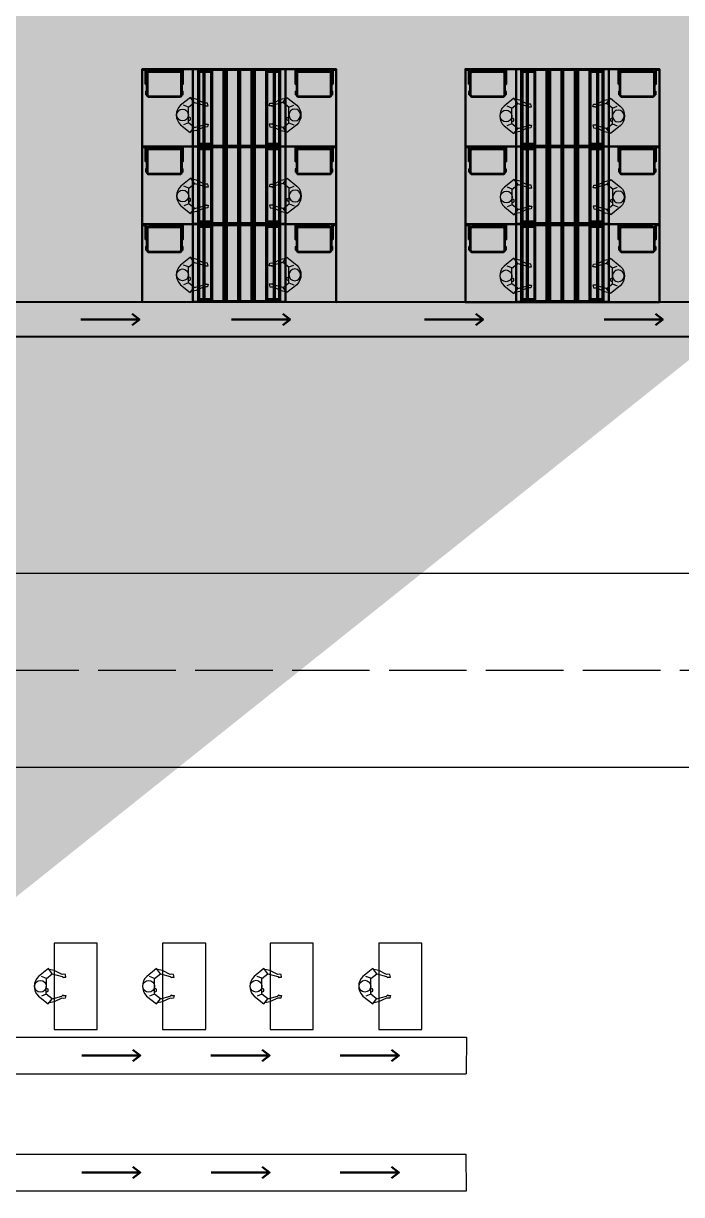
# Model space of a CAD drawing. Header units: millimetres. Extents: x -17739 to 130674, y -21116 to 94884.
# Drawn here: x 58012 to 73285, y 24726 to 51884 of the extents above; entities that cross this region are included whole.
import ezdxf

# ---------------------------------------------------------------- set-up
doc = ezdxf.new("R2010")
doc.units = ezdxf.units.MM
doc.linetypes.add('ACAD_ISO02W100', pattern=[15, 12, -3])
doc.layers.add('AM_0', color=7, linetype='Continuous', lineweight=50)
for name, color, linetype in [('Conveyor', 20, 'Continuous'), ('freecads.com', 7, 'Continuous'), ('Pathways', 50, 'ACAD_ISO02W100'), ('Workstations', 7, 'Continuous')]:
    doc.layers.add(name, color=color, linetype=linetype)
pattern_1 = [(45, (31504.4983, 30162.195), (-2.24506403, 2.24506403), [])]
pattern_2 = [(45, (31504.4983, 28355.3496), (-2.24506403, 2.24506403), [])]
pattern_3 = [(45, (31504.4983, 26560.9537), (-2.24506403, 2.24506403), [])]
pattern_4 = [(45, (39004.4983, 30162.195), (-2.24506403, 2.24506403), [])]
pattern_5 = [(45, (39004.4983, 28355.3496), (-2.24506403, 2.24506403), [])]
pattern_6 = [(45, (39004.4983, 26560.9537), (-2.24506403, 2.24506403), [])]

# ---------------------------------------------------------------- blocks, each defined once
blk = doc.blocks.new('Person Standing 002')
at = {"layer": 'freecads.com'}
for p, q in [((118348.7, 104057.2), (118283.5, 103973)), ((118366.4, 103991), (118349.1, 104032.3)), ((118499.9, 103993.1), (118515.9, 104034.9)), ((118582.8, 103977.7), (118515, 104059.8)), ((118283.5, 103973), (118327.9, 103940.4)), ((118301.4, 103923.4), (118292.4, 103964.9)), ((118335.2, 103857.4), (118300.9, 103923.4)), ((118327.9, 103940.4), (118351.8, 103857.7)), ((118328.4, 103940.5), (118366.9, 103991)), ((118366.4, 103991), (118499.4, 103993)), ((118383, 103991.2), (118391.6, 103974.7)), ((118391.6, 103974.7), (118408.2, 103975)), ((118408.2, 103975), (118416.3, 103991.7)), ((118499.4, 103993), (118539.5, 103943.8)), ((118539.5, 103943.8), (118518.1, 103860.3)), ((118534.8, 103860.5), (118567, 103927.6)), ((118539.5, 103943.8), (118582.8, 103977.7)), ((118567, 103927.6), (118574.7, 103969.3)), ((118333.4, 103845.5), (118335.2, 103857.4)), ((118335.8, 103829.4), (118333.4, 103845.5)), ((118358, 103824.3), (118335.8, 103829.4)), ((118351.8, 103857.7), (118363.6, 103846.9)), ((118363.6, 103846.9), (118357.7, 103846.2)), ((118357.7, 103846.2), (118358, 103824.3)), ((118518.1, 103860.3), (118506.7, 103849.1)), ((118506.7, 103849.1), (118512.7, 103848.7)), ((118512.7, 103848.7), (118513, 103826.8)), ((118513, 103826.8), (118535.1, 103832.5)), ((118537, 103848.7), (118534.8, 103860.5)), ((118535.1, 103832.5), (118537, 103848.7))]:
    blk.add_line(p, q, dxfattribs=at)
blk.add_circle((118432.1, 104041.9), 49.9, dxfattribs=at)
blk.add_arc((118433.1, 103980.4), 114.1, 44.11608, 137.68198, dxfattribs=at)

msp = doc.modelspace()

# ---------------------------------------------------------------- hatches: boundary and pattern name
h = msp.add_hatch()
h.set_pattern_fill('GRAVEL', color=256)
h.set_pattern_definition([(228.0127875, (-27627.5733, -20782.793), (-203.200000016, -228.599999986), [3.4172144, -338.3048364]), (184.969741, (-27629.8593, -20785.333), (304.7999998794, 25.400001447), [5.8640472, -580.540489]), (132.5104471, (-27635.7013, -20785.841), (254.000000107, -279.399999902), [4.1348152, -409.347228]), (267.273689, (-27645.6073, -20792.191), (25.400000053, 507.999999997), [5.3400452, -528.6643743]), (292.8336542, (-27645.8613, -20797.525), (-127.000000011, 304.7999999956), [5.236337, -518.3980775]), (357.273689, (-27643.8293, -20802.351), (-507.999999997, 25.400000053), [5.3400452, -528.6643743]), (37.69424047, (-27638.4953, -20802.605), (-330.1999999854, -254.000000019), [7.0619366, -699.131153]), (72.2553284, (-27632.9073, -20798.287), (177.800000048, 558.799999985), [6.6671952, -660.052566]), (121.4295656, (-27630.8753, -20791.937), (-203.200000029, 330.199999982), [5.35813, -530.455457]), (175.2363583, (-27633.6693, -20787.365), (279.399999996, -25.400000044), [6.1171328, -299.7393695]), (222.3974378, (-27639.7653, -20786.857), (-304.7999999902, -279.4000000106), [7.9107792, -783.167725]), (138.8140748, (-27620.4613, -20792.445), (-177.79999999, 152.400000012), [2.7000454, -267.3056582]), (171.4692344, (-27622.4933, -20790.667), (330.200000009, -50.799999942), [5.1368198, -508.54639]), (225, (-27627.573, -20789.905), (-4e-15, -25.4), [3.5920934, -32.328931]), (203.1985905, (-27629.3513, -20786.857), (127.000000003, 50.79999999), [1.9344132, -191.5062237]), (291.8014095, (-27631.1293, -20787.619), (-25.4, 76.2), [2.7356562, -134.04753]), (30.9637565, (-27630.1133, -20790.159), (76.2, 50.8), [4.4431966, -143.6629815]), (161.565051, (-27626.303, -20787.873), (50.8, -25.4), [3.2128714, -77.108981]), (16.3895403, (-27645.8613, -20787.619), (254, 76.2), [4.50088, -445.5882667]), (70.3461759, (-27641.5433, -20786.349), (-101.60000001, -279.399999997), [3.7759894, -373.8221568]), (293.1985905, (-27626.3033, -20782.793), (-50.79999999, 127.000000004), [3.868801, -189.571836]), (343.6104597, (-27624.7793, -20786.349), (-254.000000005, 76.199999982), [4.50088, -445.5882667]), (339.4439548, (-27645.8613, -20803.367), (-127, 50.8), [4.340352, -212.677343]), (294.7751406, (-27641.7973, -20804.891), (-127.000000151, 279.399999931), [3.6367212, -360.0359338]), (66.8014095, (-27626.0493, -20808.193), (50.79999999, 127.000000003), [3.868801, -189.571836]), (17.3540246, (-27624.5253, -20804.637), (-330.199999993, -101.600000021), [4.2578274, -421.5237598]), (69.4439548, (-27638.4953, -20808.193), (-50.8, -127), [2.170176, -214.847519]), (101.3099325, (-27627.5733, -20808.193), (-25.4, 101.6), [1.295146, -128.2199496]), (165.9637565, (-27627.827, -20806.923), (76.2, -25.4), [5.236337, -99.490546]), (186.009006, (-27632.9073, -20805.653), (253.999999999, 25.400000013), [4.85267, -480.4136486]), (303.6900675, (-27630.113, -20792.445), (-25.4, 50.8), [3.6632388, -87.9177636]), (353.1572266, (-27628.0813, -20795.493), (431.8000000027, -50.7999999774), [6.3955676, -633.1600907]), (60.9453959, (-27621.7313, -20796.255), (-101.600000003, -177.8), [2.6150824, -258.893923]), (90, (-27620.46, -20793.97), (-25.4, 25.4), [1.524, -23.876]), (120.2564372, (-27633.4153, -20804.891), (101.599999988, -177.800000007), [3.5286696, -349.3394077]), (48.0127875, (-27635.1933, -20801.843), (203.200000017, 228.599999985), [6.8344288, -334.887622]), (0, (-27630.62, -20796.763), (25.4, 25.4), [6.604, -18.796]), (325.3048465, (-27624.0173, -20796.763), (254.000000096, -177.799999863), [4.0160956, -397.5931672]), (254.054604, (-27620.7153, -20799.049), (-25.4, -101.6), [3.6982908, -181.2165004]), (207.64597536, (-27621.7313, -20802.605), (-482.600000018, -253.999999966), [6.021451, -596.1246442]), (175.42607874, (-27627.0653, -20805.399), (-330.2, 25.4), [6.3702946, -630.6584646])])
edge = h.paths.add_edge_path()
edge.add_line((-6197, -19436), (-6197, 76756))
edge.add_arc((-4197, 76756), 2000, 90, 180)
edge.add_line((-4197, 78756), (116945, 78756))
at = {"layer": 'AM_0', "true_color": 0x939598}
h = msp.add_hatch(dxfattribs=at)
h.set_pattern_fill('ANSI31', color=252, style=0)
h.set_pattern_definition(pattern_6)
h.paths.add_polyline_path([(62369, 50817), (62369, 49037, 0.414214), (62379, 49027), (63009, 49027, 0.414214), (63019, 49037), (63019, 50817, 0.414214), (63009, 50827), (62379, 50827, 0.414214)])
h.paths.add_polyline_path([(62389, 50797), (62389, 49057, 0.414214), (62399, 49047), (62989, 49047, 0.414214), (62999, 49057), (62999, 50797, 0.414214), (62989, 50807), (62399, 50807, 0.414214)], flags=16)
h.paths.add_polyline_path([(62652, 49047), (62652, 50807), (62732, 50807), (62732, 49047)], flags=0)
h = msp.add_hatch(dxfattribs=at)
h.set_pattern_fill('ANSI31', color=252, style=0)
h.set_pattern_definition(pattern_6)
h.paths.add_polyline_path([(63659, 50827), (63029, 50827, 0.414214), (63019, 50817), (63019, 49037, 0.414214), (63029, 49027), (63659, 49027, 0.414214), (63669, 49037), (63669, 50817, 0.414214)])
h.paths.add_polyline_path([(63639, 50807), (63049, 50807, 0.414214), (63039, 50797), (63039, 49057, 0.414214), (63049, 49047), (63639, 49047, 0.414214), (63649, 49057), (63649, 50797, 0.414214)], flags=16)
h.paths.add_polyline_path([(63386, 49047), (63305, 49047), (63305, 50807), (63386, 50807)], flags=16)
h = msp.add_hatch(dxfattribs=at)
h.set_pattern_fill('ANSI31', color=252, style=0)
h.set_pattern_definition(pattern_3)
h.paths.add_polyline_path([(69869, 50817), (69869, 49037, 0.414214), (69879, 49027), (70509, 49027, 0.414214), (70519, 49037), (70519, 50817, 0.414214), (70509, 50827), (69879, 50827, 0.414214)])
h.paths.add_polyline_path([(69889, 50797), (69889, 49057, 0.414214), (69899, 49047), (70489, 49047, 0.414214), (70499, 49057), (70499, 50797, 0.414214), (70489, 50807), (69899, 50807, 0.414214)], flags=16)
h.paths.add_polyline_path([(70152, 49047), (70152, 50807), (70232, 50807), (70232, 49047)], flags=0)
h = msp.add_hatch(dxfattribs=at)
h.set_pattern_fill('ANSI31', color=252, style=0)
h.set_pattern_definition(pattern_3)
h.paths.add_polyline_path([(71159, 50827), (70529, 50827, 0.414214), (70519, 50817), (70519, 49037, 0.414214), (70529, 49027), (71159, 49027, 0.414214), (71169, 49037), (71169, 50817, 0.414214)])
h.paths.add_polyline_path([(71139, 50807), (70549, 50807, 0.414214), (70539, 50797), (70539, 49057, 0.414214), (70549, 49047), (71139, 49047, 0.414214), (71149, 49057), (71149, 50797, 0.414214)], flags=16)
h.paths.add_polyline_path([(70886, 49047), (70805, 49047), (70805, 50807), (70886, 50807)], flags=16)
h = msp.add_hatch(dxfattribs=at)
h.set_pattern_fill('ANSI31', color=252, style=0)
h.set_pattern_definition(pattern_5)
h.paths.add_polyline_path([(62369, 49023), (62369, 47243, 0.414214), (62379, 47233), (63009, 47233, 0.414214), (63019, 47243), (63019, 49023, 0.414214), (63009, 49033), (62379, 49033, 0.414214)])
h.paths.add_polyline_path([(62389, 49003), (62389, 47263, 0.414214), (62399, 47253), (62989, 47253, 0.414214), (62999, 47263), (62999, 49003, 0.414214), (62989, 49013), (62399, 49013, 0.414214)], flags=16)
h.paths.add_polyline_path([(62652, 47253), (62652, 49013), (62732, 49013), (62732, 47253)], flags=0)
h = msp.add_hatch(dxfattribs=at)
h.set_pattern_fill('ANSI31', color=252, style=0)
h.set_pattern_definition(pattern_5)
h.paths.add_polyline_path([(63659, 49033), (63029, 49033, 0.414214), (63019, 49023), (63019, 47243, 0.414214), (63029, 47233), (63659, 47233, 0.414214), (63669, 47243), (63669, 49023, 0.414214)])
h.paths.add_polyline_path([(63639, 49013), (63049, 49013, 0.414214), (63039, 49003), (63039, 47263, 0.414214), (63049, 47253), (63639, 47253, 0.414214), (63649, 47263), (63649, 49003, 0.414214)], flags=16)
h.paths.add_polyline_path([(63386, 47253), (63305, 47253), (63305, 49013), (63386, 49013)], flags=16)
h = msp.add_hatch(dxfattribs=at)
h.set_pattern_fill('ANSI31', color=252, style=0)
h.set_pattern_definition(pattern_2)
h.paths.add_polyline_path([(69869, 49023), (69869, 47243, 0.414214), (69879, 47233), (70509, 47233, 0.414214), (70519, 47243), (70519, 49023, 0.414214), (70509, 49033), (69879, 49033, 0.414214)])
h.paths.add_polyline_path([(69889, 49003), (69889, 47263, 0.414214), (69899, 47253), (70489, 47253, 0.414214), (70499, 47263), (70499, 49003, 0.414214), (70489, 49013), (69899, 49013, 0.414214)], flags=16)
h.paths.add_polyline_path([(70152, 47253), (70152, 49013), (70232, 49013), (70232, 47253)], flags=0)
h = msp.add_hatch(dxfattribs=at)
h.set_pattern_fill('ANSI31', color=252, style=0)
h.set_pattern_definition(pattern_2)
h.paths.add_polyline_path([(71159, 49033), (70529, 49033, 0.414214), (70519, 49023), (70519, 47243, 0.414214), (70529, 47233), (71159, 47233, 0.414214), (71169, 47243), (71169, 49023, 0.414214)])
h.paths.add_polyline_path([(71139, 49013), (70549, 49013, 0.414214), (70539, 49003), (70539, 47263, 0.414214), (70549, 47253), (71139, 47253, 0.414214), (71149, 47263), (71149, 49003, 0.414214)], flags=16)
h.paths.add_polyline_path([(70886, 47253), (70805, 47253), (70805, 49013), (70886, 49013)], flags=16)
h = msp.add_hatch(dxfattribs=at)
h.set_pattern_fill('ANSI31', color=252, style=0)
h.set_pattern_definition(pattern_4)
h.paths.add_polyline_path([(62369, 47216), (62369, 45436, 0.414214), (62379, 45426), (63009, 45426, 0.414214), (63019, 45436), (63019, 47216, 0.414214), (63009, 47226), (62379, 47226, 0.414214)])
h.paths.add_polyline_path([(62389, 47196), (62389, 45456, 0.414214), (62399, 45446), (62989, 45446, 0.414214), (62999, 45456), (62999, 47196, 0.414214), (62989, 47206), (62399, 47206, 0.414214)], flags=16)
h.paths.add_polyline_path([(62652, 45446), (62652, 47206), (62732, 47206), (62732, 45446)], flags=0)
h = msp.add_hatch(dxfattribs=at)
h.set_pattern_fill('ANSI31', color=252, style=0)
h.set_pattern_definition(pattern_4)
h.paths.add_polyline_path([(63659, 47226), (63029, 47226, 0.414214), (63019, 47216), (63019, 45436, 0.414214), (63029, 45426), (63659, 45426, 0.414214), (63669, 45436), (63669, 47216, 0.414214)])
h.paths.add_polyline_path([(63639, 47206), (63049, 47206, 0.414214), (63039, 47196), (63039, 45456, 0.414214), (63049, 45446), (63639, 45446, 0.414214), (63649, 45456), (63649, 47196, 0.414214)], flags=16)
h.paths.add_polyline_path([(63386, 45446), (63305, 45446), (63305, 47206), (63386, 47206)], flags=16)
h = msp.add_hatch(dxfattribs=at)
h.set_pattern_fill('ANSI31', color=252, style=0)
h.set_pattern_definition(pattern_1)
h.paths.add_polyline_path([(69869, 47216), (69869, 45436, 0.414214), (69879, 45426), (70509, 45426, 0.414214), (70519, 45436), (70519, 47216, 0.414214), (70509, 47226), (69879, 47226, 0.414214)])
h.paths.add_polyline_path([(69889, 47196), (69889, 45456, 0.414214), (69899, 45446), (70489, 45446, 0.414214), (70499, 45456), (70499, 47196, 0.414214), (70489, 47206), (69899, 47206, 0.414214)], flags=16)
h.paths.add_polyline_path([(70152, 45446), (70152, 47206), (70232, 47206), (70232, 45446)], flags=0)
h = msp.add_hatch(dxfattribs=at)
h.set_pattern_fill('ANSI31', color=252, style=0)
h.set_pattern_definition(pattern_1)
h.paths.add_polyline_path([(71159, 47226), (70529, 47226, 0.414214), (70519, 47216), (70519, 45436, 0.414214), (70529, 45426), (71159, 45426, 0.414214), (71169, 45436), (71169, 47216, 0.414214)])
h.paths.add_polyline_path([(71139, 47206), (70549, 47206, 0.414214), (70539, 47196), (70539, 45456, 0.414214), (70549, 45446), (71139, 45446, 0.414214), (71149, 45456), (71149, 47196, 0.414214)], flags=16)
h.paths.add_polyline_path([(70886, 45446), (70805, 45446), (70805, 47206), (70886, 47206)], flags=16)

# ---------------------------------------------------------------- linework, layer by layer
at = {"color": 2}
for p, q in [((32743, 39134), (87797, 39134)), ((32743, 34634), (87797, 34634))]:
    msp.add_line(p, q, dxfattribs=at)
at = {"layer": 'AM_0', "color": 3}
for p, q in [((60771, 50827), (60860, 50827)), ((68271, 50827), (68360, 50827)), ((60879, 50229), (60879, 50724)), ((60889, 50229), (60889, 50724)), ((60929, 50774), (61635, 50774)), ((60929, 50764), (61635, 50764)), ((61675, 50724), (61675, 50229)), ((61685, 50724), (61685, 50229)), ((64353, 50724), (64353, 50229)), ((64363, 50724), (64363, 50229)), ((65109, 50774), (64403, 50774)), ((65109, 50764), (64403, 50764)), ((65149, 50229), (65149, 50724)), ((65159, 50229), (65159, 50724)), ((68379, 50229), (68379, 50724)), ((68389, 50229), (68389, 50724)), ((68429, 50774), (69135, 50774)), ((68429, 50764), (69135, 50764)), ((69175, 50724), (69175, 50229)), ((69185, 50724), (69185, 50229)), ((71853, 50724), (71853, 50229)), ((71863, 50724), (71863, 50229)), ((72609, 50774), (71903, 50774)), ((72609, 50764), (71903, 50764)), ((72649, 50229), (72649, 50724)), ((72659, 50229), (72659, 50724)), ((60859, 50232), (60859, 50307)), ((60861, 50309), (60879, 50309)), ((61702, 50309), (61685, 50309)), ((61705, 50232), (61705, 50307)), ((64333, 50232), (64333, 50307)), ((64335, 50309), (64353, 50309)), ((65176, 50309), (65159, 50309)), ((65179, 50232), (65179, 50307)), ((68359, 50232), (68359, 50307)), ((68361, 50309), (68379, 50309)), ((69202, 50309), (69185, 50309)), ((69205, 50232), (69205, 50307)), ((71833, 50232), (71833, 50307)), ((71835, 50309), (71853, 50309)), ((72676, 50309), (72659, 50309)), ((72679, 50232), (72679, 50307)), ((60879, 50229), (60861, 50229)), ((61635, 50189), (60929, 50189)), ((61635, 50179), (60929, 50179)), ((61685, 50229), (61702, 50229)), ((64353, 50229), (64335, 50229)), ((64403, 50189), (65109, 50189)), ((64403, 50179), (65109, 50179)), ((65159, 50229), (65176, 50229)), ((68379, 50229), (68361, 50229)), ((69135, 50189), (68429, 50189)), ((69135, 50179), (68429, 50179)), ((69185, 50229), (69202, 50229)), ((71853, 50229), (71835, 50229)), ((71903, 50189), (72609, 50189)), ((71903, 50179), (72609, 50179)), ((72659, 50229), (72676, 50229)), ((60771, 49033), (60860, 49033)), ((60879, 48435), (60879, 48930)), ((60889, 48435), (60889, 48930)), ((60929, 48980), (61635, 48980)), ((60929, 48970), (61635, 48970)), ((61675, 48930), (61675, 48435)), ((61685, 48930), (61685, 48435)), ((64353, 48930), (64353, 48435)), ((64363, 48930), (64363, 48435)), ((65109, 48980), (64403, 48980)), ((65109, 48970), (64403, 48970)), ((65149, 48435), (65149, 48930)), ((65159, 48435), (65159, 48930)), ((68271, 49033), (68360, 49033)), ((68379, 48435), (68379, 48930)), ((68389, 48435), (68389, 48930)), ((68429, 48980), (69135, 48980)), ((68429, 48970), (69135, 48970)), ((69175, 48930), (69175, 48435)), ((69185, 48930), (69185, 48435)), ((71853, 48930), (71853, 48435)), ((71863, 48930), (71863, 48435)), ((72609, 48980), (71903, 48980)), ((72609, 48970), (71903, 48970)), ((72649, 48435), (72649, 48930)), ((72659, 48435), (72659, 48930)), ((60859, 48438), (60859, 48513)), ((60861, 48515), (60879, 48515)), ((60879, 48435), (60861, 48435)), ((61635, 48395), (60929, 48395)), ((61635, 48385), (60929, 48385)), ((61702, 48515), (61685, 48515)), ((61685, 48435), (61702, 48435)), ((61705, 48438), (61705, 48513)), ((64333, 48438), (64333, 48513)), ((64335, 48515), (64353, 48515)), ((64353, 48435), (64335, 48435)), ((64403, 48395), (65109, 48395)), ((64403, 48385), (65109, 48385)), ((65176, 48515), (65159, 48515)), ((65159, 48435), (65176, 48435)), ((65179, 48438), (65179, 48513)), ((68359, 48438), (68359, 48513)), ((68361, 48515), (68379, 48515)), ((68379, 48435), (68361, 48435)), ((69135, 48395), (68429, 48395)), ((69135, 48385), (68429, 48385)), ((69202, 48515), (69185, 48515)), ((69185, 48435), (69202, 48435)), ((69205, 48438), (69205, 48513)), ((71833, 48438), (71833, 48513)), ((71835, 48515), (71853, 48515)), ((71853, 48435), (71835, 48435)), ((71903, 48395), (72609, 48395)), ((71903, 48385), (72609, 48385)), ((72676, 48515), (72659, 48515)), ((72659, 48435), (72676, 48435)), ((72679, 48438), (72679, 48513)), ((60771, 47226), (60860, 47226)), ((60879, 46628), (60879, 47123)), ((60889, 46628), (60889, 47123)), ((60929, 47173), (61635, 47173)), ((60929, 47163), (61635, 47163)), ((61675, 47123), (61675, 46628)), ((61685, 47123), (61685, 46628)), ((64353, 47123), (64353, 46628)), ((64363, 47123), (64363, 46628)), ((65109, 47173), (64403, 47173)), ((65109, 47163), (64403, 47163)), ((65149, 46628), (65149, 47123)), ((65159, 46628), (65159, 47123)), ((68271, 47226), (68360, 47226)), ((68379, 46628), (68379, 47123)), ((68389, 46628), (68389, 47123)), ((68429, 47173), (69135, 47173)), ((68429, 47163), (69135, 47163)), ((69175, 47123), (69175, 46628)), ((69185, 47123), (69185, 46628)), ((71853, 47123), (71853, 46628)), ((71863, 47123), (71863, 46628)), ((72609, 47173), (71903, 47173)), ((72609, 47163), (71903, 47163)), ((72649, 46628), (72649, 47123)), ((72659, 46628), (72659, 47123)), ((60859, 46631), (60859, 46706)), ((60861, 46708), (60879, 46708)), ((60879, 46628), (60861, 46628)), ((61635, 46588), (60929, 46588)), ((61635, 46578), (60929, 46578)), ((61702, 46708), (61685, 46708)), ((61685, 46628), (61702, 46628)), ((61705, 46631), (61705, 46706)), ((64333, 46631), (64333, 46706)), ((64335, 46708), (64353, 46708)), ((64353, 46628), (64335, 46628)), ((64403, 46588), (65109, 46588)), ((64403, 46578), (65109, 46578)), ((65176, 46708), (65159, 46708)), ((65159, 46628), (65176, 46628)), ((65179, 46631), (65179, 46706)), ((68359, 46631), (68359, 46706)), ((68361, 46708), (68379, 46708)), ((68379, 46628), (68361, 46628)), ((69135, 46588), (68429, 46588)), ((69135, 46578), (68429, 46578)), ((69202, 46708), (69185, 46708)), ((69185, 46628), (69202, 46628)), ((69205, 46631), (69205, 46706)), ((71833, 46631), (71833, 46706)), ((71835, 46708), (71853, 46708)), ((71853, 46628), (71835, 46628)), ((71903, 46588), (72609, 46588)), ((71903, 46578), (72609, 46578)), ((72676, 46708), (72659, 46708)), ((72659, 46628), (72676, 46628)), ((72679, 46631), (72679, 46706))]:
    msp.add_line(p, q, dxfattribs=at)
at = {"layer": 'AM_0'}
for p, q in [((63019, 45427), (63019, 50827)), ((63019, 45418), (63019, 50827)), ((70519, 45418), (70519, 50827)), ((60769, 49033), (65269, 49033)), ((72769, 49033), (68269, 49033)), ((60769, 47226), (65269, 47226)), ((72769, 47226), (68269, 47226))]:
    msp.add_line(p, q, dxfattribs=at)
at = {"layer": 'AM_0', "color": 1}
for points in [[(45770, 44618), (45769, 45418), (74769, 45427, 0.349582), (75769, 46427), (75769, 55927)], [(75769, 55927), (76569, 55927), (76569, 46492, -0.364541), (74769, 44627), (45770, 44618)]]:
    msp.add_lwpolyline(points, format="xyb", dxfattribs=at)
at = {"layer": 'AM_0'}
for points in [[(65269, 45420), (65269, 50827), (60769, 50827), (60769, 45427)], [(65269, 45420), (60769, 45427)]]:
    msp.add_lwpolyline(points, dxfattribs=at)
at = {"layer": 'AM_0', "color": 3}
for points in [[(60771, 50827, 0.414214), (60769, 50824), (60769, 50809, 0.414214), (60771, 50807), (60849, 50807)], [(61626, 50827, 0.414214), (61623, 50824), (61623, 50809, 0.414214), (61626, 50807), (61703, 50807)], [(64323, 50827), (64412, 50827, -0.414214), (64414, 50824), (64414, 50809, -0.414214), (64412, 50807), (64334, 50807)], [(65177, 50827), (65266, 50827, -0.414214), (65269, 50824), (65269, 50809, -0.414214), (65266, 50807), (65189, 50807)], [(68271, 50827, 0.414214), (68269, 50824), (68269, 50809, 0.414214), (68271, 50807), (68349, 50807)], [(69126, 50827, 0.414214), (69123, 50824), (69123, 50809, 0.414214), (69126, 50807), (69203, 50807)], [(71823, 50827), (71912, 50827, -0.414214), (71914, 50824), (71914, 50809, -0.414214), (71912, 50807), (71834, 50807)], [(72677, 50827), (72766, 50827, -0.414214), (72769, 50824), (72769, 50809, -0.414214), (72766, 50807), (72689, 50807)], [(60771, 49033, 0.414214), (60769, 49030), (60769, 49015, 0.414214), (60771, 49013), (60849, 49013)], [(61626, 49033, 0.414214), (61623, 49030), (61623, 49015, 0.414214), (61626, 49013), (61703, 49013)], [(64323, 49033), (64412, 49033, -0.414214), (64414, 49030), (64414, 49015, -0.414214), (64412, 49013), (64334, 49013)], [(65177, 49033), (65266, 49033, -0.414214), (65269, 49030), (65269, 49015, -0.414214), (65266, 49013), (65189, 49013)], [(68271, 49033, 0.414214), (68269, 49030), (68269, 49015, 0.414214), (68271, 49013), (68349, 49013)], [(69126, 49033, 0.414214), (69123, 49030), (69123, 49015, 0.414214), (69126, 49013), (69203, 49013)], [(71823, 49033), (71912, 49033, -0.414214), (71914, 49030), (71914, 49015, -0.414214), (71912, 49013), (71834, 49013)], [(72677, 49033), (72766, 49033, -0.414214), (72769, 49030), (72769, 49015, -0.414214), (72766, 49013), (72689, 49013)], [(60771, 47226, 0.414214), (60769, 47223), (60769, 47208, 0.414214), (60771, 47206), (60849, 47206)], [(61626, 47226, 0.414214), (61623, 47223), (61623, 47208, 0.414214), (61626, 47206), (61703, 47206)], [(64323, 47226), (64412, 47226, -0.414214), (64414, 47223), (64414, 47208, -0.414214), (64412, 47206), (64334, 47206)], [(65177, 47226), (65266, 47226, -0.414214), (65269, 47223), (65269, 47208, -0.414214), (65266, 47206), (65189, 47206)], [(68271, 47226, 0.414214), (68269, 47223), (68269, 47208, 0.414214), (68271, 47206), (68349, 47206)], [(69126, 47226, 0.414214), (69123, 47223), (69123, 47208, 0.414214), (69126, 47206), (69203, 47206)], [(71823, 47226), (71912, 47226, -0.414214), (71914, 47223), (71914, 47208, -0.414214), (71912, 47206), (71834, 47206)], [(72677, 47226), (72766, 47226, -0.414214), (72769, 47223), (72769, 47208, -0.414214), (72766, 47206), (72689, 47206)]]:
    msp.add_lwpolyline(points, format="xyb", dxfattribs=at)
for points in [[(60879, 50477), (60849, 50477), (60849, 50827)], [(60860, 50827), (60860, 50724), (60879, 50724)], [(61685, 50477), (61715, 50477), (61715, 50827), (61626, 50827)], [(61703, 50807), (61703, 50724), (61685, 50724)], [(64353, 50477), (64323, 50477), (64323, 50827)], [(64334, 50807), (64334, 50724), (64353, 50724)], [(65159, 50477), (65189, 50477), (65189, 50827)], [(65177, 50827), (65177, 50724), (65159, 50724)], [(68379, 50477), (68349, 50477), (68349, 50827)], [(68360, 50827), (68360, 50724), (68379, 50724)], [(69185, 50477), (69215, 50477), (69215, 50827), (69126, 50827)], [(69203, 50807), (69203, 50724), (69185, 50724)], [(71853, 50477), (71823, 50477), (71823, 50827)], [(71834, 50807), (71834, 50724), (71853, 50724)], [(72659, 50477), (72689, 50477), (72689, 50827)], [(72677, 50827), (72677, 50724), (72659, 50724)], [(60879, 48683), (60849, 48683), (60849, 49033)], [(60860, 49033), (60860, 48930), (60879, 48930)], [(61685, 48683), (61715, 48683), (61715, 49033), (61626, 49033)], [(61703, 49013), (61703, 48930), (61685, 48930)], [(64353, 48683), (64323, 48683), (64323, 49033)], [(64334, 49013), (64334, 48930), (64353, 48930)], [(65159, 48683), (65189, 48683), (65189, 49033)], [(65177, 49033), (65177, 48930), (65159, 48930)], [(68379, 48683), (68349, 48683), (68349, 49033)], [(68360, 49033), (68360, 48930), (68379, 48930)], [(69185, 48683), (69215, 48683), (69215, 49033), (69126, 49033)], [(69203, 49013), (69203, 48930), (69185, 48930)], [(71853, 48683), (71823, 48683), (71823, 49033)], [(71834, 49013), (71834, 48930), (71853, 48930)], [(72659, 48683), (72689, 48683), (72689, 49033)], [(72677, 49033), (72677, 48930), (72659, 48930)], [(60879, 46876), (60849, 46876), (60849, 47226)], [(60860, 47226), (60860, 47123), (60879, 47123)], [(61685, 46876), (61715, 46876), (61715, 47226), (61626, 47226)], [(61703, 47206), (61703, 47123), (61685, 47123)], [(64353, 46876), (64323, 46876), (64323, 47226)], [(64334, 47206), (64334, 47123), (64353, 47123)], [(65159, 46876), (65189, 46876), (65189, 47226)], [(65177, 47226), (65177, 47123), (65159, 47123)], [(68379, 46876), (68349, 46876), (68349, 47226)], [(68360, 47226), (68360, 47123), (68379, 47123)], [(69185, 46876), (69215, 46876), (69215, 47226), (69126, 47226)], [(69203, 47206), (69203, 47123), (69185, 47123)], [(71853, 46876), (71823, 46876), (71823, 47226)], [(71834, 47206), (71834, 47123), (71853, 47123)], [(72659, 46876), (72689, 46876), (72689, 47226)], [(72677, 47226), (72677, 47123), (72659, 47123)]]:
    msp.add_lwpolyline(points, dxfattribs=at)
at = {"layer": 'AM_0', "color": 5}
for points in [[(62694, 49027), (61944, 49027), (61944, 50827), (62694, 50827)], [(62694, 50807), (62694, 49047)], [(63344, 49027), (64094, 49027), (64094, 50827), (63344, 50827)], [(63344, 50807), (63344, 49047)], [(70194, 49027), (69444, 49027), (69444, 50827), (70194, 50827)], [(70194, 50807), (70194, 49047)], [(70844, 49027), (71594, 49027), (71594, 50827), (70844, 50827)], [(70844, 50807), (70844, 49047)], [(62694, 47233), (61944, 47233), (61944, 49033), (62694, 49033)], [(62694, 49013), (62694, 47253)], [(63344, 47233), (64094, 47233), (64094, 49033), (63344, 49033)], [(63344, 49013), (63344, 47253)], [(70194, 47233), (69444, 47233), (69444, 49033), (70194, 49033)], [(70194, 49013), (70194, 47253)], [(70844, 47233), (71594, 47233), (71594, 49033), (70844, 49033)], [(70844, 49013), (70844, 47253)], [(62694, 45426), (61944, 45426), (61944, 47226), (62694, 47226)], [(62694, 47206), (62694, 45446)], [(63344, 45426), (64094, 45426), (64094, 47226), (63344, 47226)], [(63344, 47206), (63344, 45446)], [(70194, 45426), (69444, 45426), (69444, 47226), (70194, 47226)], [(70194, 47206), (70194, 45446)], [(70844, 45426), (71594, 45426), (71594, 47226), (70844, 47226)], [(70844, 47206), (70844, 45446)]]:
    msp.add_lwpolyline(points, dxfattribs=at)
for points in [[(62216, 49047), (62066, 49047), (62066, 50806), (62216, 50806)], [(62369, 50765), (62216, 50765), (62216, 50806), (62369, 50806)], [(62732, 49047), (62652, 49047), (62652, 50807), (62732, 50807)], [(63305, 49047), (63386, 49047), (63386, 50807), (63305, 50807)], [(63669, 50765), (63822, 50765), (63822, 50806), (63669, 50806)], [(63822, 49047), (63972, 49047), (63972, 50806), (63822, 50806)], [(69716, 49047), (69566, 49047), (69566, 50806), (69716, 50806)], [(69869, 50765), (69716, 50765), (69716, 50806), (69869, 50806)], [(70232, 49047), (70152, 49047), (70152, 50807), (70232, 50807)], [(70805, 49047), (70886, 49047), (70886, 50807), (70805, 50807)], [(71169, 50765), (71322, 50765), (71322, 50806), (71169, 50806)], [(71322, 49047), (71472, 49047), (71472, 50806), (71322, 50806)], [(62091, 49088), (62191, 49088), (62191, 50765), (62091, 50765)], [(63947, 49088), (63847, 49088), (63847, 50765), (63947, 50765)], [(69591, 49088), (69691, 49088), (69691, 50765), (69591, 50765)], [(71447, 49088), (71347, 49088), (71347, 50765), (71447, 50765)], [(62216, 47253), (62066, 47253), (62066, 49012), (62216, 49012)], [(62091, 47294), (62191, 47294), (62191, 48971), (62091, 48971)], [(62369, 49047), (62216, 49047), (62216, 49088), (62369, 49088)], [(62369, 48971), (62216, 48971), (62216, 49012), (62369, 49012)], [(62732, 47253), (62652, 47253), (62652, 49013), (62732, 49013)], [(63305, 47253), (63386, 47253), (63386, 49013), (63305, 49013)], [(63669, 49047), (63822, 49047), (63822, 49088), (63669, 49088)], [(63669, 48971), (63822, 48971), (63822, 49012), (63669, 49012)], [(63822, 47253), (63972, 47253), (63972, 49012), (63822, 49012)], [(63947, 47294), (63847, 47294), (63847, 48971), (63947, 48971)], [(69716, 47253), (69566, 47253), (69566, 49012), (69716, 49012)], [(69591, 47294), (69691, 47294), (69691, 48971), (69591, 48971)], [(69869, 49047), (69716, 49047), (69716, 49088), (69869, 49088)], [(69869, 48971), (69716, 48971), (69716, 49012), (69869, 49012)], [(70232, 47253), (70152, 47253), (70152, 49013), (70232, 49013)], [(70805, 47253), (70886, 47253), (70886, 49013), (70805, 49013)], [(71169, 49047), (71322, 49047), (71322, 49088), (71169, 49088)], [(71169, 48971), (71322, 48971), (71322, 49012), (71169, 49012)], [(71322, 47253), (71472, 47253), (71472, 49012), (71322, 49012)], [(71447, 47294), (71347, 47294), (71347, 48971), (71447, 48971)], [(62369, 47253), (62216, 47253), (62216, 47294), (62369, 47294)], [(63669, 47253), (63822, 47253), (63822, 47294), (63669, 47294)], [(69869, 47253), (69716, 47253), (69716, 47294), (69869, 47294)], [(71169, 47253), (71322, 47253), (71322, 47294), (71169, 47294)], [(62216, 45446), (62066, 45446), (62066, 47205), (62216, 47205)], [(62091, 45487), (62191, 45487), (62191, 47164), (62091, 47164)], [(62369, 47164), (62216, 47164), (62216, 47205), (62369, 47205)], [(62732, 45446), (62652, 45446), (62652, 47206), (62732, 47206)], [(63305, 45446), (63386, 45446), (63386, 47206), (63305, 47206)], [(63669, 47164), (63822, 47164), (63822, 47205), (63669, 47205)], [(63822, 45446), (63972, 45446), (63972, 47205), (63822, 47205)], [(63947, 45487), (63847, 45487), (63847, 47164), (63947, 47164)], [(69716, 45446), (69566, 45446), (69566, 47205), (69716, 47205)], [(69591, 45487), (69691, 45487), (69691, 47164), (69591, 47164)], [(69869, 47164), (69716, 47164), (69716, 47205), (69869, 47205)], [(70232, 45446), (70152, 45446), (70152, 47206), (70232, 47206)], [(70805, 45446), (70886, 45446), (70886, 47206), (70805, 47206)], [(71169, 47164), (71322, 47164), (71322, 47205), (71169, 47205)], [(71322, 45446), (71472, 45446), (71472, 47205), (71322, 47205)], [(71447, 45487), (71347, 45487), (71347, 47164), (71447, 47164)], [(62369, 45446), (62216, 45446), (62216, 45487), (62369, 45487)], [(63669, 45446), (63822, 45446), (63822, 45487), (63669, 45487)], [(69869, 45446), (69716, 45446), (69716, 45487), (69869, 45487)], [(71169, 45446), (71322, 45446), (71322, 45487), (71169, 45487)]]:
    msp.add_lwpolyline(points, close=True, dxfattribs=at)
for points in [[(62379, 50827), (63009, 50827, -0.414214), (63019, 50817), (63019, 49037, -0.414214), (63009, 49027), (62379, 49027, -0.414214), (62369, 49037), (62369, 50817, -0.414214)], [(62399, 50807), (62989, 50807, -0.414214), (62999, 50797), (62999, 49057, -0.414214), (62989, 49047), (62399, 49047, -0.414214), (62389, 49057), (62389, 50797, -0.414214)], [(63659, 50827), (63029, 50827, 0.414214), (63019, 50817), (63019, 49037, 0.414214), (63029, 49027), (63659, 49027, 0.414214), (63669, 49037), (63669, 50817, 0.414214)], [(63639, 50807), (63049, 50807, 0.414214), (63039, 50797), (63039, 49057, 0.414214), (63049, 49047), (63639, 49047, 0.414214), (63649, 49057), (63649, 50797, 0.414214)], [(69879, 50827), (70509, 50827, -0.414214), (70519, 50817), (70519, 49037, -0.414214), (70509, 49027), (69879, 49027, -0.414214), (69869, 49037), (69869, 50817, -0.414214)], [(69899, 50807), (70489, 50807, -0.414214), (70499, 50797), (70499, 49057, -0.414214), (70489, 49047), (69899, 49047, -0.414214), (69889, 49057), (69889, 50797, -0.414214)], [(71159, 50827), (70529, 50827, 0.414214), (70519, 50817), (70519, 49037, 0.414214), (70529, 49027), (71159, 49027, 0.414214), (71169, 49037), (71169, 50817, 0.414214)], [(71139, 50807), (70549, 50807, 0.414214), (70539, 50797), (70539, 49057, 0.414214), (70549, 49047), (71139, 49047, 0.414214), (71149, 49057), (71149, 50797, 0.414214)], [(62379, 49033), (63009, 49033, -0.414214), (63019, 49023), (63019, 47243, -0.414214), (63009, 47233), (62379, 47233, -0.414214), (62369, 47243), (62369, 49023, -0.414214)], [(62399, 49013), (62989, 49013, -0.414214), (62999, 49003), (62999, 47263, -0.414214), (62989, 47253), (62399, 47253, -0.414214), (62389, 47263), (62389, 49003, -0.414214)], [(63659, 49033), (63029, 49033, 0.414214), (63019, 49023), (63019, 47243, 0.414214), (63029, 47233), (63659, 47233, 0.414214), (63669, 47243), (63669, 49023, 0.414214)], [(63639, 49013), (63049, 49013, 0.414214), (63039, 49003), (63039, 47263, 0.414214), (63049, 47253), (63639, 47253, 0.414214), (63649, 47263), (63649, 49003, 0.414214)], [(69879, 49033), (70509, 49033, -0.414214), (70519, 49023), (70519, 47243, -0.414214), (70509, 47233), (69879, 47233, -0.414214), (69869, 47243), (69869, 49023, -0.414214)], [(69899, 49013), (70489, 49013, -0.414214), (70499, 49003), (70499, 47263, -0.414214), (70489, 47253), (69899, 47253, -0.414214), (69889, 47263), (69889, 49003, -0.414214)], [(71159, 49033), (70529, 49033, 0.414214), (70519, 49023), (70519, 47243, 0.414214), (70529, 47233), (71159, 47233, 0.414214), (71169, 47243), (71169, 49023, 0.414214)], [(71139, 49013), (70549, 49013, 0.414214), (70539, 49003), (70539, 47263, 0.414214), (70549, 47253), (71139, 47253, 0.414214), (71149, 47263), (71149, 49003, 0.414214)], [(62379, 47226), (63009, 47226, -0.414214), (63019, 47216), (63019, 45436, -0.414214), (63009, 45426), (62379, 45426, -0.414214), (62369, 45436), (62369, 47216, -0.414214)], [(62399, 47206), (62989, 47206, -0.414214), (62999, 47196), (62999, 45456, -0.414214), (62989, 45446), (62399, 45446, -0.414214), (62389, 45456), (62389, 47196, -0.414214)], [(63659, 47226), (63029, 47226, 0.414214), (63019, 47216), (63019, 45436, 0.414214), (63029, 45426), (63659, 45426, 0.414214), (63669, 45436), (63669, 47216, 0.414214)], [(63639, 47206), (63049, 47206, 0.414214), (63039, 47196), (63039, 45456, 0.414214), (63049, 45446), (63639, 45446, 0.414214), (63649, 45456), (63649, 47196, 0.414214)], [(69879, 47226), (70509, 47226, -0.414214), (70519, 47216), (70519, 45436, -0.414214), (70509, 45426), (69879, 45426, -0.414214), (69869, 45436), (69869, 47216, -0.414214)], [(69899, 47206), (70489, 47206, -0.414214), (70499, 47196), (70499, 45456, -0.414214), (70489, 45446), (69899, 45446, -0.414214), (69889, 45456), (69889, 47196, -0.414214)], [(71159, 47226), (70529, 47226, 0.414214), (70519, 47216), (70519, 45436, 0.414214), (70529, 45426), (71159, 45426, 0.414214), (71169, 45436), (71169, 47216, 0.414214)], [(71139, 47206), (70549, 47206, 0.414214), (70539, 47196), (70539, 45456, 0.414214), (70549, 45446), (71139, 45446, 0.414214), (71149, 45456), (71149, 47196, 0.414214)]]:
    msp.add_lwpolyline(points, format="xyb", close=True, dxfattribs=at)
at = {"layer": 'AM_0'}
msp.add_lwpolyline([(72769, 45418), (68269, 45419), (68269, 50827), (72769, 50827)], close=True, dxfattribs=at)
at = {"layer": 'AM_0', "color": 2}
for points in [[(60533, 44889), (60704, 45021), (60533, 45153)], [(64201, 45021), (64030, 45153)], [(68509, 44889), (68680, 45021), (68509, 45153)], [(72847, 45021), (72676, 45153)], [(59345, 45021), (60704, 45021)], [(62842, 45021), (64201, 45021), (64030, 44889)], [(67321, 45021), (68680, 45021)], [(71488, 45021), (72847, 45021), (72676, 44889)], [(60553, 28084), (60724, 27952), (60553, 27819)], [(63553, 28084), (63724, 27952), (63553, 27819)], [(66553, 28084), (66724, 27952), (66553, 27819)], [(59365, 27952), (60724, 27952)], [(59365, 27952), (60724, 27952)], [(62365, 27952), (63724, 27952)], [(62365, 27952), (63724, 27952)], [(65365, 27952), (66724, 27952)], [(65365, 27952), (66724, 27952)], [(60554, 25373), (60724, 25241), (60554, 25109)], [(63554, 25373), (63724, 25241), (63554, 25109)], [(66554, 25373), (66724, 25241), (66554, 25109)], [(59366, 25241), (60724, 25241)], [(59366, 25241), (60724, 25241)], [(62366, 25241), (63724, 25241)], [(62366, 25241), (63724, 25241)], [(65366, 25241), (66724, 25241)], [(65366, 25241), (66724, 25241)]]:
    msp.add_lwpolyline(points, dxfattribs=at)
at = {"layer": 'AM_0', "color": 3}
for centre, radius, start, end in [((60849, 50817), 10, 90, 270), ((61703, 50817), 10, 90, 270), ((64334, 50817), 10, 270, 90), ((65189, 50817), 10, 270, 90), ((68349, 50817), 10, 90, 270), ((69203, 50817), 10, 90, 270), ((71834, 50817), 10, 270, 90), ((72689, 50817), 10, 270, 90), ((60929, 50724), 50, 90, 180), ((60929, 50724), 40, 90, 180), ((61635, 50724), 50, 0, 90), ((61635, 50724), 40, 0, 90), ((61684, 50774), 0.5, 0, 90), ((64403, 50724), 50, 90, 180), ((64353, 50774), 0.5, 90, 180), ((64403, 50724), 40, 90, 180), ((65109, 50724), 50, 0, 90), ((65109, 50724), 40, 0, 90), ((68429, 50724), 50, 90, 180), ((68429, 50724), 40, 90, 180), ((69135, 50724), 50, 0, 90), ((69135, 50724), 40, 0, 90), ((69184, 50774), 0.5, 0, 90), ((71903, 50724), 50, 90, 180), ((71853, 50774), 0.5, 90, 180), ((71903, 50724), 40, 90, 180), ((72609, 50724), 50, 0, 90), ((72609, 50724), 40, 0, 90), ((60861, 50307), 2.5, 90, 180), ((61702, 50307), 2.5, 0, 90), ((64335, 50307), 2.5, 90, 180), ((65176, 50307), 2.5, 0, 90), ((68361, 50307), 2.5, 90, 180), ((69202, 50307), 2.5, 0, 90), ((71835, 50307), 2.5, 90, 180), ((72676, 50307), 2.5, 0, 90), ((60861, 50232), 2.5, 180, 270), ((60929, 50229), 50, 180, 270), ((60929, 50229), 40, 180, 270), ((61635, 50229), 50, 270, 0), ((61635, 50229), 40, 270, 0), ((61702, 50232), 2.5, 270, 0), ((64335, 50232), 2.5, 180, 270), ((64403, 50229), 50, 180, 270), ((64403, 50229), 40, 180, 270), ((65109, 50229), 50, 270, 0), ((65109, 50229), 40, 270, 0), ((65176, 50232), 2.5, 270, 0), ((68361, 50232), 2.5, 180, 270), ((68429, 50229), 50, 180, 270), ((68429, 50229), 40, 180, 270), ((69135, 50229), 50, 270, 0), ((69135, 50229), 40, 270, 0), ((69202, 50232), 2.5, 270, 0), ((71835, 50232), 2.5, 180, 270), ((71903, 50229), 50, 180, 270), ((71903, 50229), 40, 180, 270), ((72609, 50229), 50, 270, 0), ((72609, 50229), 40, 270, 0), ((72676, 50232), 2.5, 270, 0), ((60849, 49023), 10, 90, 270), ((60929, 48930), 50, 90, 180), ((60929, 48930), 40, 90, 180), ((61635, 48930), 50, 0, 90), ((61635, 48930), 40, 0, 90), ((61684, 48980), 0.5, 0, 90), ((61703, 49023), 10, 90, 270), ((64334, 49023), 10, 270, 90), ((64403, 48930), 50, 90, 180), ((64353, 48980), 0.5, 90, 180), ((64403, 48930), 40, 90, 180), ((65109, 48930), 50, 0, 90), ((65109, 48930), 40, 0, 90), ((65189, 49023), 10, 270, 90), ((68349, 49023), 10, 90, 270), ((68429, 48930), 50, 90, 180), ((68429, 48930), 40, 90, 180), ((69135, 48930), 50, 0, 90), ((69135, 48930), 40, 0, 90), ((69184, 48980), 0.5, 0, 90), ((69203, 49023), 10, 90, 270), ((71834, 49023), 10, 270, 90), ((71903, 48930), 50, 90, 180), ((71853, 48980), 0.5, 90, 180), ((71903, 48930), 40, 90, 180), ((72609, 48930), 50, 0, 90), ((72609, 48930), 40, 0, 90), ((72689, 49023), 10, 270, 90), ((60861, 48513), 2.5, 90, 180), ((60861, 48438), 2.5, 180, 270), ((60929, 48435), 50, 180, 270), ((60929, 48435), 40, 180, 270), ((61635, 48435), 50, 270, 0), ((61635, 48435), 40, 270, 0), ((61702, 48513), 2.5, 0, 90), ((61702, 48438), 2.5, 270, 0), ((64335, 48513), 2.5, 90, 180), ((64335, 48438), 2.5, 180, 270), ((64403, 48435), 50, 180, 270), ((64403, 48435), 40, 180, 270), ((65109, 48435), 50, 270, 0), ((65109, 48435), 40, 270, 0), ((65176, 48513), 2.5, 0, 90), ((65176, 48438), 2.5, 270, 0), ((68361, 48513), 2.5, 90, 180), ((68361, 48438), 2.5, 180, 270), ((68429, 48435), 50, 180, 270), ((68429, 48435), 40, 180, 270), ((69135, 48435), 50, 270, 0), ((69135, 48435), 40, 270, 0), ((69202, 48513), 2.5, 0, 90), ((69202, 48438), 2.5, 270, 0), ((71835, 48513), 2.5, 90, 180), ((71835, 48438), 2.5, 180, 270), ((71903, 48435), 50, 180, 270), ((71903, 48435), 40, 180, 270), ((72609, 48435), 50, 270, 0), ((72609, 48435), 40, 270, 0), ((72676, 48513), 2.5, 0, 90), ((72676, 48438), 2.5, 270, 0), ((60849, 47216), 10, 90, 270), ((60929, 47123), 50, 90, 180), ((60929, 47123), 40, 90, 180), ((61635, 47123), 50, 0, 90), ((61635, 47123), 40, 0, 90), ((61684, 47173), 0.5, 0, 90), ((61703, 47216), 10, 90, 270), ((64334, 47216), 10, 270, 90), ((64403, 47123), 50, 90, 180), ((64353, 47173), 0.5, 90, 180), ((64403, 47123), 40, 90, 180), ((65109, 47123), 50, 0, 90), ((65109, 47123), 40, 0, 90), ((65189, 47216), 10, 270, 90), ((68349, 47216), 10, 90, 270), ((68429, 47123), 50, 90, 180), ((68429, 47123), 40, 90, 180), ((69135, 47123), 50, 0, 90), ((69135, 47123), 40, 0, 90), ((69184, 47173), 0.5, 0, 90), ((69203, 47216), 10, 90, 270), ((71834, 47216), 10, 270, 90), ((71903, 47123), 50, 90, 180), ((71853, 47173), 0.5, 90, 180), ((71903, 47123), 40, 90, 180), ((72609, 47123), 50, 0, 90), ((72609, 47123), 40, 0, 90), ((72689, 47216), 10, 270, 90), ((60861, 46706), 2.5, 90, 180), ((60861, 46631), 2.5, 180, 270), ((60929, 46628), 50, 180, 270), ((60929, 46628), 40, 180, 270), ((61635, 46628), 50, 270, 0), ((61635, 46628), 40, 270, 0), ((61702, 46706), 2.5, 0, 90), ((61702, 46631), 2.5, 270, 0), ((64335, 46706), 2.5, 90, 180), ((64335, 46631), 2.5, 180, 270), ((64403, 46628), 50, 180, 270), ((64403, 46628), 40, 180, 270), ((65109, 46628), 50, 270, 0), ((65109, 46628), 40, 270, 0), ((65176, 46706), 2.5, 0, 90), ((65176, 46631), 2.5, 270, 0), ((68361, 46706), 2.5, 90, 180), ((68361, 46631), 2.5, 180, 270), ((68429, 46628), 50, 180, 270), ((68429, 46628), 40, 180, 270), ((69135, 46628), 50, 270, 0), ((69135, 46628), 40, 270, 0), ((69202, 46706), 2.5, 0, 90), ((69202, 46631), 2.5, 270, 0), ((71835, 46706), 2.5, 90, 180), ((71835, 46631), 2.5, 180, 270), ((71903, 46628), 50, 180, 270), ((71903, 46628), 40, 180, 270), ((72609, 46628), 50, 270, 0), ((72609, 46628), 40, 270, 0), ((72676, 46706), 2.5, 0, 90), ((72676, 46631), 2.5, 270, 0)]:
    msp.add_arc(centre, radius, start, end, dxfattribs=at)
at = {"layer": 'Conveyor'}
for p, q in [((56366, 28377), (68290, 28377)), ((68290, 28377), (68289, 27527)), ((56365, 27527), (68289, 27527)), ((56365, 25666), (68289, 25666)), ((68290, 24816), (68289, 25666)), ((56366, 24816), (68290, 24816))]:
    msp.add_line(p, q, dxfattribs=at)
at = {"layer": 'Pathways', "ltscale": 150}
msp.add_line((32746, 36884), (87797, 36884), dxfattribs=at)
at = {"layer": 'Workstations'}
for points in [[(58723, 28557), (59723, 28557), (59723, 30557), (58723, 30557)], [(61243, 28557), (62243, 28557), (62243, 30557), (61243, 30557)], [(63738, 28557), (64738, 28557), (64738, 30557), (63738, 30557)], [(66258, 28557), (67258, 28557), (67258, 30557), (66258, 30557)]]:
    msp.add_lwpolyline(points, close=True, dxfattribs=at)

# ---------------------------------------------------------------- block references
at = {"layer": 'Workstations', "yscale": 2.736829376178878, "zscale": 2.736829376178878}
for p, xscale, rotation in [((340366, -279612), 2.736829376178878, 88.93335084203653), ((-214352, -279613), -2.736829376178878, 271.0668486454651), ((347873, -279635), 2.736829376178878, 88.93335084203653), ((-206845, -279636), -2.736829376178878, 271.0668486454651), ((340373, -281490), 2.736829376178878, 88.93335084203653), ((-214345, -281491), -2.736829376178878, 271.0668486454651), ((347881, -281514), 2.736829376178878, 88.93335084203653), ((-206837, -281515), -2.736829376178878, 271.0668486454651), ((340366, -283320), 2.736829376178878, 88.93335084203653), ((-214352, -283321), -2.736829376178878, 271.0668486454651), ((347873, -283343), 2.736829376178878, 88.93335084203653), ((-206845, -283344), -2.736829376178878, 271.0668486454651), ((337069, -299816), 2.736829376178878, 88.93335084203653), ((339580, -299816), 2.736829376178878, 88.93335084203653), ((342073, -299815), 2.736829376178878, 88.93335084203653), ((344598, -299815), 2.736829376178878, 88.93335084203653)]:
    msp.add_blockref('Person Standing 002', p, dxfattribs=dict(at, xscale=xscale, rotation=rotation))

doc.saveas('drawing.dxf')
